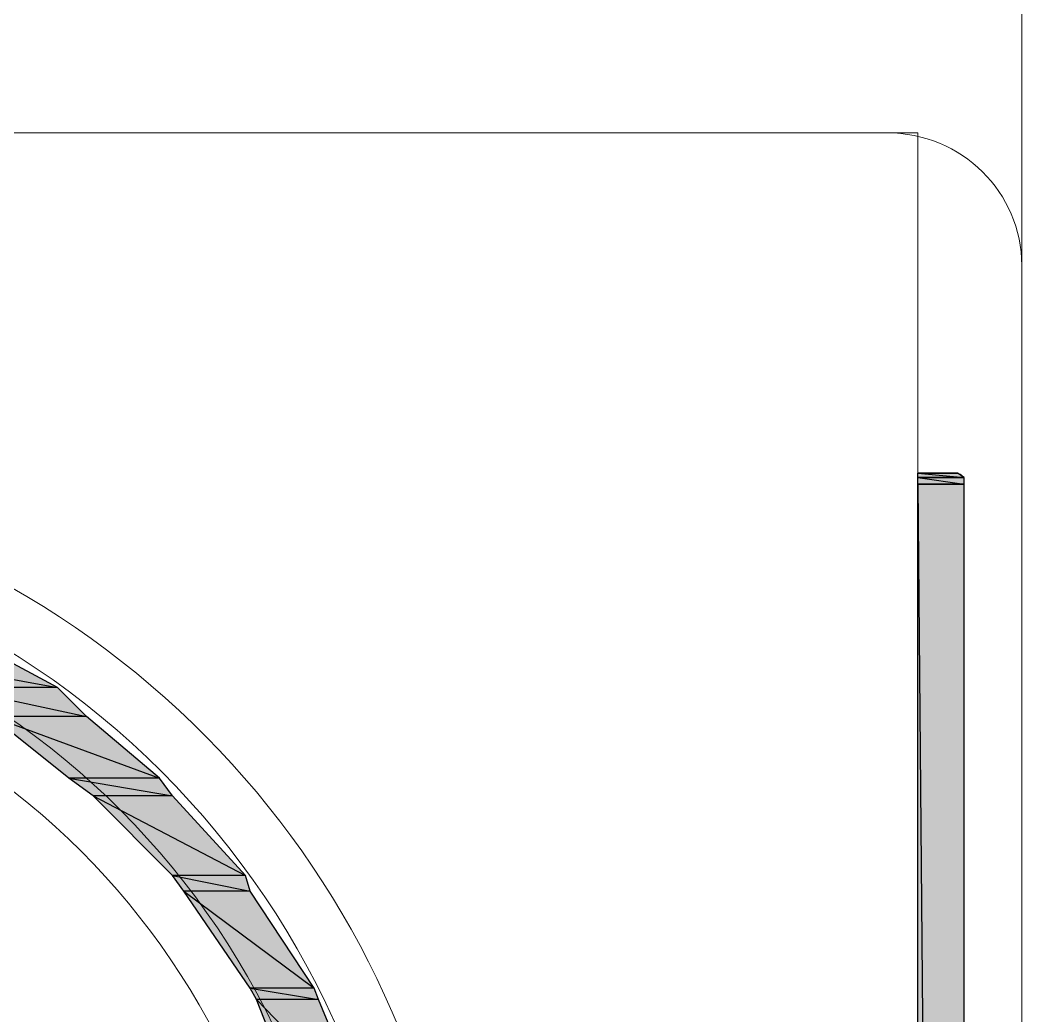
# Model space of a CAD drawing. Header units: millimetres. Extents: x 53 to 176, y -29 to 32.
# Drawn here: x 121.028 to 121.662, y -13.733 to -13.104 of the extents above; entities that cross this region are included whole.
import ezdxf

# ---------------------------------------------------------------- set-up
doc = ezdxf.new("R2010")
doc.units = ezdxf.units.MM
doc.layers.add('15 - Quadro de medição', color=6, linetype='Continuous')

msp = doc.modelspace()

# ---------------------------------------------------------------- hatches: boundary and pattern name
at = {"layer": '15 - Quadro de medição', "true_color": 0x000007}
h = msp.add_hatch(color=7, dxfattribs=at)
h.paths.add_polyline_path([(121.59498, -13.38994), (121.62012, -13.38994)])
h.paths.add_polyline_path([(121.62012, -13.38994), (121.59498, -13.38994)])
h.paths.add_polyline_path([(121.62012, -13.38994), (121.59498, -13.38994)])
h.paths.add_polyline_path([(121.59498, -13.38994), (121.62012, -13.38994)])
h.paths.add_polyline_path([(121.62012, -13.38994), (121.59498, -13.38994)])
h.paths.add_polyline_path([(121.62012, -13.38994), (121.59498, -13.38994), (121.61733, -13.38994)])
h = msp.add_hatch(color=7, dxfattribs=at)
h.paths.add_polyline_path([(121.62012, -13.38994), (121.59498, -13.38994), (121.62431, -13.39274)])
h.paths.add_polyline_path([(121.59498, -13.38994), (121.62431, -13.39274), (121.59498, -13.39274)])
h.paths.add_polyline_path([(121.62431, -13.39274), (121.59498, -13.39274)])
h.paths.add_polyline_path([(121.59498, -13.39274), (121.62431, -13.39274)])
h.paths.add_polyline_path([(121.62431, -13.39274), (121.59498, -13.39274)])
h.paths.add_polyline_path([(121.62431, -13.39274), (121.59498, -13.39274)])
h = msp.add_hatch(color=7, dxfattribs=at)
h.paths.add_polyline_path([(121.62431, -13.39274), (121.59498, -13.39274), (121.62431, -13.39693)])
h.paths.add_polyline_path([(121.59498, -13.39274), (121.62431, -13.39693), (121.59498, -13.39693)])
h.paths.add_polyline_path([(121.62431, -13.39693), (121.59498, -13.39693)])
h.paths.add_polyline_path([(121.59498, -13.39693), (121.62431, -13.39693)])
h = msp.add_hatch(color=7, dxfattribs=at)
h.paths.add_polyline_path([(121.62431, -13.39693), (121.59498, -13.39693), (121.62431, -16.73937)])
h.paths.add_polyline_path([(121.59498, -13.39693), (121.62431, -16.73937), (121.59498, -16.73937)])
h = msp.add_hatch(color=7, dxfattribs=at)
h.paths.add_polyline_path([(121.01253, -13.50448), (120.93711, -13.50448), (121.05164, -13.52543)])
h.paths.add_polyline_path([(120.93711, -13.50448), (121.05164, -13.52543), (120.9846, -13.52543)])
h = msp.add_hatch(color=7, dxfattribs=at)
h.paths.add_polyline_path([(121.05164, -13.52543), (120.9846, -13.52543), (121.0698, -13.54359)])
h.paths.add_polyline_path([(120.9846, -13.52543), (121.0698, -13.54359), (121.00974, -13.54359)])
h = msp.add_hatch(color=7, dxfattribs=at)
h.paths.add_polyline_path([(121.0698, -13.54359), (121.00974, -13.54359), (121.11589, -13.5827)])
h.paths.add_polyline_path([(121.00974, -13.54359), (121.11589, -13.5827), (121.05863, -13.5827)])
h = msp.add_hatch(color=7, dxfattribs=at)
h.paths.add_polyline_path([(121.11589, -13.5827), (121.05863, -13.5827), (121.12427, -13.59387)])
h.paths.add_polyline_path([(121.05863, -13.5827), (121.12427, -13.59387), (121.07399, -13.59387)])
h = msp.add_hatch(color=7, dxfattribs=at)
h.paths.add_polyline_path([(121.12427, -13.59387), (121.07399, -13.59387), (121.17037, -13.64415)])
h.paths.add_polyline_path([(121.07399, -13.59387), (121.17037, -13.64415), (121.12427, -13.64415)])
h = msp.add_hatch(color=7, dxfattribs=at)
h.paths.add_polyline_path([(121.17037, -13.64415), (121.12427, -13.64415), (121.17316, -13.65393)])
h.paths.add_polyline_path([(121.12427, -13.64415), (121.17316, -13.65393), (121.13126, -13.65393)])
h = msp.add_hatch(color=7, dxfattribs=at)
h.paths.add_polyline_path([(121.17316, -13.65393), (121.13126, -13.65393), (121.21367, -13.71539)])
h.paths.add_polyline_path([(121.13126, -13.65393), (121.21367, -13.71539), (121.17316, -13.71539)])
h = msp.add_hatch(color=7, dxfattribs=at)
h.paths.add_polyline_path([(121.21367, -13.71539), (121.17316, -13.71539), (121.21646, -13.72237)])
h.paths.add_polyline_path([(121.17316, -13.71539), (121.21646, -13.72237), (121.17735, -13.72237)])
h = msp.add_hatch(color=7, dxfattribs=at)
h.paths.add_polyline_path([(121.21646, -13.72237), (121.17735, -13.72237), (121.24579, -13.79361)])
h.paths.add_polyline_path([(121.17735, -13.72237), (121.24579, -13.79361), (121.20529, -13.79361)])

# ---------------------------------------------------------------- linework, layer by layer
at = {"layer": '15 - Quadro de medição', "color": 7, "linetype": 'Continuous', "lineweight": 20, "true_color": 0x000007}
for points in [[(119.80713, -13.03237), (121.66063, -13.03237), (121.66063, -16.73937), (119.80713, -16.73937)], [(121.66063, -13.03237), (123.51273, -13.03237), (123.51273, -16.73937), (121.66063, -16.73937)]]:
    msp.add_lwpolyline(points, close=True, dxfattribs=at)
for points in [[(119.87976, -13.17484), (121.59498, -13.17484), (121.59498, -16.73937), (119.87278, -16.73937), (119.87138, -16.73937), (119.80713, -16.73937)], [(119.89373, -13.17484), (121.57403, -13.17484), (121.57403, -13.17484)], [(121.66063, -13.26144), (121.66063, -16.73937), (119.80713, -16.73937), (119.80713, -13.26144)], [(123.51273, -13.26144), (123.51273, -16.73937), (121.66063, -16.73937), (121.66063, -13.26144)], [(121.61733, -13.38994), (121.59498, -13.38994), (121.59498, -13.38994)], [(121.59498, -16.73937), (121.62431, -16.73937), (121.62431, -13.39693)]]:
    msp.add_lwpolyline(points, dxfattribs=at)
at = {"layer": '15 - Quadro de medição', "color": 7, "linetype": 'Continuous', "lineweight": -2, "true_color": 0x000007}
for points in [[(121.59498, -13.38994), (121.61733, -13.38994), (121.61733, -13.38994)], [(121.61733, -13.38994), (121.61733, -13.38994), (121.59498, -13.38994)], [(121.59498, -13.38994), (121.62012, -13.38994), (121.62012, -13.38994)], [(121.62012, -13.38994), (121.62012, -13.38994), (121.59498, -13.38994)], [(121.62012, -13.38994), (121.59498, -13.38994)], [(121.59498, -13.38994), (121.62012, -13.38994), (121.62012, -13.38994)], [(121.62012, -13.38994), (121.62012, -13.38994), (121.59498, -13.38994)], [(121.62012, -13.38994), (121.59498, -13.38994), (121.61733, -13.38994)], [(121.62012, -13.38994), (121.59498, -13.38994), (121.62431, -13.39274)], [(121.59498, -13.38994), (121.62431, -13.39274), (121.59498, -13.39274)], [(121.62431, -13.39274), (121.59498, -13.39274)], [(121.59498, -13.39274), (121.62431, -13.39274), (121.62431, -13.39274)], [(121.62431, -13.39274), (121.62431, -13.39274), (121.59498, -13.39274)], [(121.62431, -13.39274), (121.59498, -13.39274)], [(121.62431, -13.39274), (121.59498, -13.39274), (121.62431, -13.39693)], [(121.59498, -13.39274), (121.62431, -13.39693), (121.59498, -13.39693)], [(121.62431, -13.39693), (121.59498, -13.39693)], [(121.59498, -13.39693), (121.62431, -13.39693), (121.62431, -13.39693)], [(121.62431, -13.39693), (121.59498, -13.39693), (121.62431, -16.73937)], [(121.59498, -13.39693), (121.62431, -16.73937), (121.59498, -16.73937)], [(121.01253, -13.50448), (120.93711, -13.50448), (121.05164, -13.52543)], [(120.93711, -13.50448), (121.05164, -13.52543), (120.9846, -13.52543)], [(121.05164, -13.52543), (120.9846, -13.52543), (121.0698, -13.54359)], [(120.9846, -13.52543), (121.0698, -13.54359), (121.00974, -13.54359)], [(121.0698, -13.54359), (121.00974, -13.54359), (121.11589, -13.5827)], [(121.00974, -13.54359), (121.11589, -13.5827), (121.05863, -13.5827)], [(121.11589, -13.5827), (121.05863, -13.5827), (121.12427, -13.59387)], [(121.05863, -13.5827), (121.12427, -13.59387), (121.07399, -13.59387)], [(121.12427, -13.59387), (121.07399, -13.59387), (121.17037, -13.64415)], [(121.07399, -13.59387), (121.17037, -13.64415), (121.12427, -13.64415)], [(121.17037, -13.64415), (121.12427, -13.64415), (121.17316, -13.65393)], [(121.12427, -13.64415), (121.17316, -13.65393), (121.13126, -13.65393)], [(121.17316, -13.65393), (121.13126, -13.65393), (121.21367, -13.71539)], [(121.13126, -13.65393), (121.21367, -13.71539), (121.17316, -13.71539)], [(121.21367, -13.71539), (121.17316, -13.71539), (121.21646, -13.72237)], [(121.17316, -13.71539), (121.21646, -13.72237), (121.17735, -13.72237)], [(121.21646, -13.72237), (121.17735, -13.72237), (121.24579, -13.79361)], [(121.17735, -13.72237), (121.24579, -13.79361), (121.20529, -13.79361)]]:
    msp.add_lwpolyline(points, close=True, dxfattribs=at)
at = {"layer": '15 - Quadro de medição', "color": 7, "linetype": 'Continuous', "lineweight": 20, "true_color": 0x000007}
for points in [[(121.66063, -13.25865), (121.66063, -13.21256), (121.62292, -13.17484), (121.57543, -13.17484)], [(121.62431, -13.39553), (121.62431, -13.39134), (121.62152, -13.38994), (121.61873, -13.38994)]]:
    msp.add_open_spline(points, degree=3, dxfattribs=at)
for points in [[(121.27373, -13.95703), (121.27373, -13.66091), (121.03488, -13.42207), (120.73877, -13.42207), (120.73877, -13.42207), (120.44405, -13.42207), (120.20521, -13.66091), (120.20521, -13.95703), (120.20521, -13.95703), (120.20521, -14.25174), (120.44405, -14.49059), (120.73877, -14.49059), (120.73877, -14.49059), (121.03488, -14.49059), (121.27373, -14.25174), (121.27373, -13.95703)], [(120.47757, -13.45), (120.24432, -13.57013), (120.1228, -13.83551), (120.18565, -14.09112), (120.18565, -14.09112), (120.24711, -14.34672), (120.47618, -14.5269), (120.73877, -14.5269), (120.73877, -14.5269), (121.00276, -14.5269), (121.23182, -14.34672), (121.29328, -14.09112), (121.29328, -14.09112), (121.35614, -13.83551), (121.23462, -13.57013), (120.99996, -13.45)], [(121.23741, -13.95703), (121.23741, -13.68047), (121.01533, -13.45699), (120.73877, -13.45699), (120.73877, -13.45699), (120.46361, -13.45699), (120.24012, -13.68047), (120.24012, -13.95703), (120.24012, -13.95703), (120.24012, -14.23219), (120.46361, -14.45567), (120.73877, -14.45567), (120.73877, -14.45567), (121.01533, -14.45567), (121.23741, -14.23219), (121.23741, -13.95703)], [(121.20249, -13.95703), (121.20249, -13.70002), (120.99437, -13.4933), (120.73877, -13.4933), (120.73877, -13.4933), (120.48316, -13.4933), (120.27644, -13.70002), (120.27644, -13.95703), (120.27644, -13.95703), (120.27644, -14.21263), (120.48316, -14.41935), (120.73877, -14.41935), (120.73877, -14.41935), (120.99437, -14.41935), (121.20249, -14.21263), (121.20249, -13.95703)]]:
    msp.add_open_spline(points, degree=3, knots=[0, 0, 0, 0, 0.0625, 0.0625, 0.0625, 0.062501, 0.125, 0.125, 0.125, 0.125001, 0.1875, 0.1875, 0.1875, 0.187501, 1, 1, 1, 1], dxfattribs=at)

doc.saveas('drawing.dxf')
